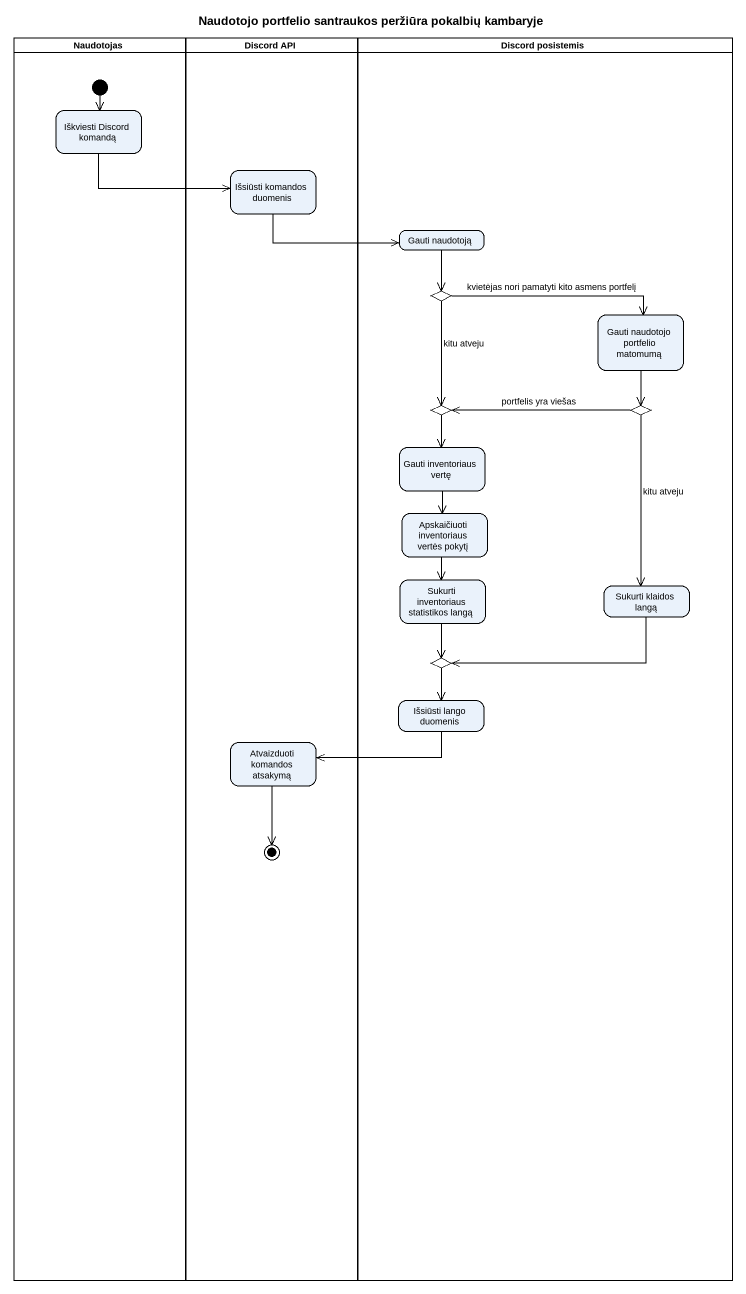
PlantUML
@startuml
title Naudotojo portfelio santraukos peržiūra pokalbių kambaryje
hide empty description
state Naudotojas <<partition>> {
  state "Iškviesti Discord komandą" as Iškviesti_Discord_komandą
  [*] --> Iškviesti_Discord_komandą
}
state "Discord API" as Discord_API <<partition>> {
  state "Išsiūsti komandos duomenis" as Išsiūsti_komandos_duomenis
  state "Atvaizduoti komandos atsakymą" as Atvaizduoti_komandos
  Atvaizduoti_komandos --> [*]
}
state "Discord posistemis" as Discord_posistemis <<partition>> {
  state "Gauti naudotoją" as Gauti_naudotoją
  state choice1 <<choice>>
  state "Gauti naudotojo portfelio matomumą" as Gauti_naudotojo_portfelio
  state choice2 <<choice>>
  state choice3 <<choice>>
  state "Gauti inventoriaus vertę" as Gauti_inventoriaus_vertę
  state "Apskaičiuoti inventoriaus vertės pokytį" as Apskaičiuoti_inventoriaus
  state "Sukurti inventoriaus statistikos langą" as Sukurti_inventoriaus
  state "Sukurti klaidos langą" as Sukurti_klaidos_langą
  state choice4 <<choice>>
  state "Išsiūsti lango duomenis" as Išsiūsti_lango_duomenis
}
Iškviesti_Discord_komandą -right-> Išsiūsti_komandos_duomenis
Išsiūsti_komandos_duomenis -right-> Gauti_naudotoją
Gauti_naudotoją --> choice1
choice1 -right-> Gauti_naudotojo_portfelio : kvietėjas nori pamatyti kito asmens portfelį
choice1 --> choice2 : kitu atveju
Gauti_naudotojo_portfelio --> choice3
choice2 --> Gauti_inventoriaus_vertę
choice3 -left-> choice2 : portfelis yra viešas
choice3 --> Sukurti_klaidos_langą : kitu atveju
Gauti_inventoriaus_vertę --> Apskaičiuoti_inventoriaus
Apskaičiuoti_inventoriaus --> Sukurti_inventoriaus
Sukurti_inventoriaus --> choice4
Sukurti_klaidos_langą -left-> choice4
choice4 --> Išsiūsti_lango_duomenis
Išsiūsti_lango_duomenis -left-> Atvaizduoti_komandos
@enduml
